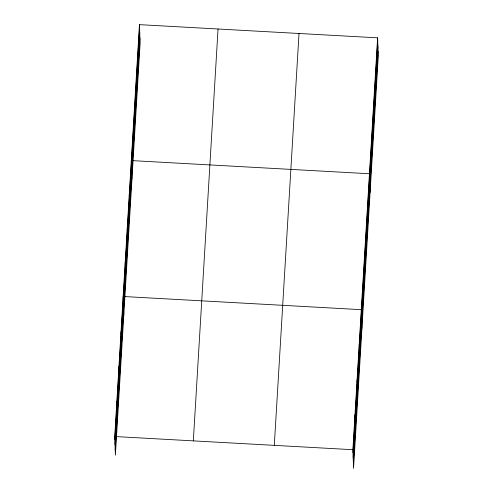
<?xml version="1.0" encoding="UTF-8"?>
<svg xmlns="http://www.w3.org/2000/svg" width="493" height="493" viewBox="0 0 493 493"><rect width="100%" height="100%" fill="white"/><g stroke="black" fill="none" stroke-linecap="round" stroke-linejoin="round"><path stroke-width="0.74" d="M139.457 24.65L140.111 43.292L115.393 455.162L114.74 436.521L139.457 24.65L377.607 37.838L378.26 56.479L353.543 468.35L352.889 449.708L377.607 37.838M114.844 439.429L139.562 27.559M115.023 444.624L139.741 32.754M115.208 449.973L139.926 38.103M193.33 440.871L218.048 29.001M274.299 445.358L299.017 33.487M352.994 452.617L377.712 40.746M353.173 457.812L377.891 45.935M353.364 463.161L378.076 51.284M124.643 296.57L361.295 309.672L361.948 328.313M114.74 436.521L352.889 449.708M375.567 71.818L375.672 74.726M373.528 105.792L373.632 108.706M371.488 139.772L371.593 142.687M370.101 192.393L369.454 173.752L131.298 160.57L131.951 179.212M367.414 207.732L367.513 210.64M365.375 241.712L365.473 244.62M363.335 275.692L363.433 278.6M359.194 344.681L359.298 347.59M357.092 379.69L357.197 382.599M354.991 414.699L355.096 417.608M137.418 58.63L137.522 61.539M135.378 92.61L135.483 95.519M133.338 126.59L133.443 129.499M129.265 194.55L129.363 197.459M127.225 228.524L127.323 231.439M125.185 262.504L125.284 265.419M123.145 296.484L123.798 315.126M121.044 331.493L121.142 334.402M118.942 366.502L119.047 369.411M116.841 401.512L116.946 404.42"/></g></svg>
